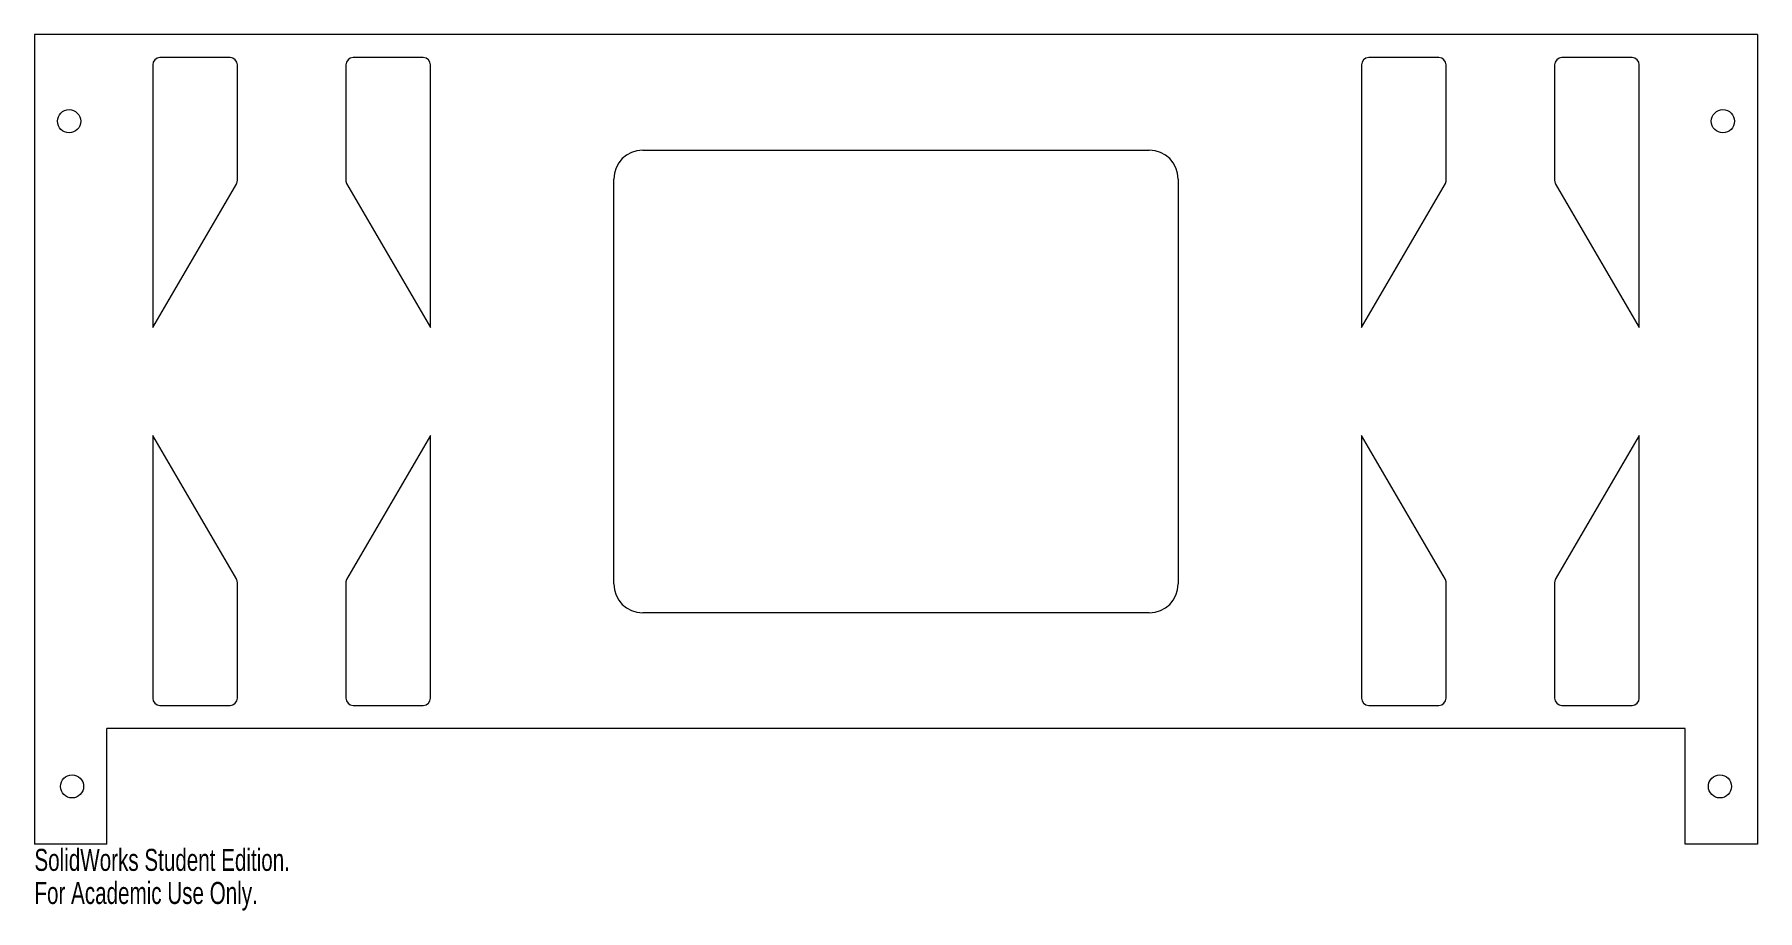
# Model space of a CAD drawing. Header units: inches. Extents: x -7.4 to 7.4, y -4.6 to 3.
import ezdxf

# ---------------------------------------------------------------- set-up
doc = ezdxf.new("R2010")
doc.units = ezdxf.units.IN
doc.header["$MEASUREMENT"] = 0
doc.styles.add('SLDTEXTSTYLE0', font='TXT', dxfattribs={"width": 0.7})

msp = doc.modelspace()

# ---------------------------------------------------------------- linework, layer by layer
at = {"color": 7, "linetype": 'Continuous', "lineweight": 15}
for p, q in [((-7.445, 3), (-7.445, -4)), ((7.445, 3), (-7.445, 3)), ((7.445, 3), (7.445, -4)), ((-6.422, 2.737), (-6.422, 0.466)), ((-5.754, 2.8), (-6.36, 2.8)), ((-5.691, 1.738), (-5.691, 2.737)), ((-4.754, 2.737), (-4.754, 1.738)), ((-4.085, 2.8), (-4.691, 2.8)), ((-4.022, 0.466), (-4.022, 2.737)), ((4.022, 2.737), (4.022, 0.466)), ((4.691, 2.8), (4.085, 2.8)), ((4.754, 1.738), (4.754, 2.737)), ((5.691, 2.737), (5.691, 1.738)), ((6.36, 2.8), (5.754, 2.8)), ((6.422, 0.466), (6.422, 2.737)), ((-2.188, 2), (2.188, 2)), ((-6.422, 0.466), (-5.697, 1.711)), ((-4.747, 1.711), (-4.022, 0.466)), ((-2.438, -1.75), (-2.438, 1.75)), ((2.438, 1.75), (2.438, -1.75)), ((4.022, 0.466), (4.747, 1.711)), ((5.697, 1.711), (6.422, 0.466)), ((-5.697, -1.711), (-6.422, -0.466)), ((-6.422, -0.466), (-6.422, -2.737)), ((-4.022, -0.466), (-4.747, -1.711)), ((-4.022, -2.737), (-4.022, -0.466)), ((4.747, -1.711), (4.022, -0.466)), ((4.022, -0.466), (4.022, -2.737)), ((6.422, -0.466), (5.697, -1.711)), ((6.422, -2.737), (6.422, -0.466)), ((-5.691, -2.737), (-5.691, -1.738)), ((-4.754, -1.738), (-4.754, -2.737)), ((4.754, -2.737), (4.754, -1.738)), ((5.691, -1.738), (5.691, -2.737)), ((2.188, -2), (-2.188, -2)), ((-6.36, -2.8), (-5.754, -2.8)), ((-4.691, -2.8), (-4.085, -2.8)), ((4.085, -2.8), (4.691, -2.8)), ((5.754, -2.8), (6.36, -2.8)), ((-6.82, -4), (-6.82, -3)), ((6.82, -3), (-6.82, -3)), ((6.82, -4), (6.82, -3)), ((-6.82, -4), (-7.445, -4)), ((7.445, -4), (6.82, -4))]:
    msp.add_line(p, q, dxfattribs=at)
for centre in [(-7.145, 2.25), (7.145, 2.25), (-7.12, -3.5), (7.12, -3.5)]:
    msp.add_circle(centre, 0.1, dxfattribs=at)
for centre, radius, start, end in [((-6.36, 2.737), 0.0625, 90, 180), ((-5.754, 2.737), 0.0625, 360, 90), ((-4.691, 2.737), 0.0625, 90, 180), ((-4.085, 2.737), 0.0625, 0, 90), ((4.085, 2.737), 0.0625, 90, 180), ((4.691, 2.737), 0.0625, 0, 90), ((5.754, 2.737), 0.0625, 90, 180), ((6.36, 2.737), 0.0625, 0, 90), ((-2.188, 1.75), 0.25, 90, 180), ((2.188, 1.75), 0.25, 0, 90), ((-5.754, 1.738), 0.0625, 334.5, 360), ((-4.691, 1.738), 0.0625, 180, 205.5), ((4.691, 1.738), 0.0625, 334.5, 360), ((5.754, 1.738), 0.0625, 180, 205.5), ((-5.754, -1.738), 0.0625, 360, 25.5), ((-4.691, -1.738), 0.0625, 154.5, 180), ((-2.188, -1.75), 0.25, 180, 270), ((2.188, -1.75), 0.25, 270, 0), ((4.691, -1.738), 0.0625, 0, 25.5), ((5.754, -1.738), 0.0625, 154.5, 180), ((-6.36, -2.737), 0.0625, 180, 270), ((-5.754, -2.737), 0.0625, 270, 0), ((-4.691, -2.737), 0.0625, 180, 270), ((-4.085, -2.737), 0.0625, 270, 0), ((4.085, -2.737), 0.0625, 180, 270), ((4.691, -2.737), 0.0625, 270, 0), ((5.754, -2.737), 0.0625, 180, 270), ((6.36, -2.737), 0.0625, 270, 0)]:
    msp.add_arc(centre, radius, start, end, dxfattribs=at)

# ---------------------------------------------------------------- texts
at = {"color": 7, "linetype": 'Continuous', "char_height": 0.1903, "attachment_point": 1, "style": 'SLDTEXTSTYLE0'}
for s, insert in [('SolidWorks Student Edition.', (-7.445, -4.04)), ('For Academic Use Only.', (-7.445, -4.326))]:
    msp.add_mtext(s, dxfattribs=dict(at, insert=insert))

doc.saveas('drawing.dxf')
